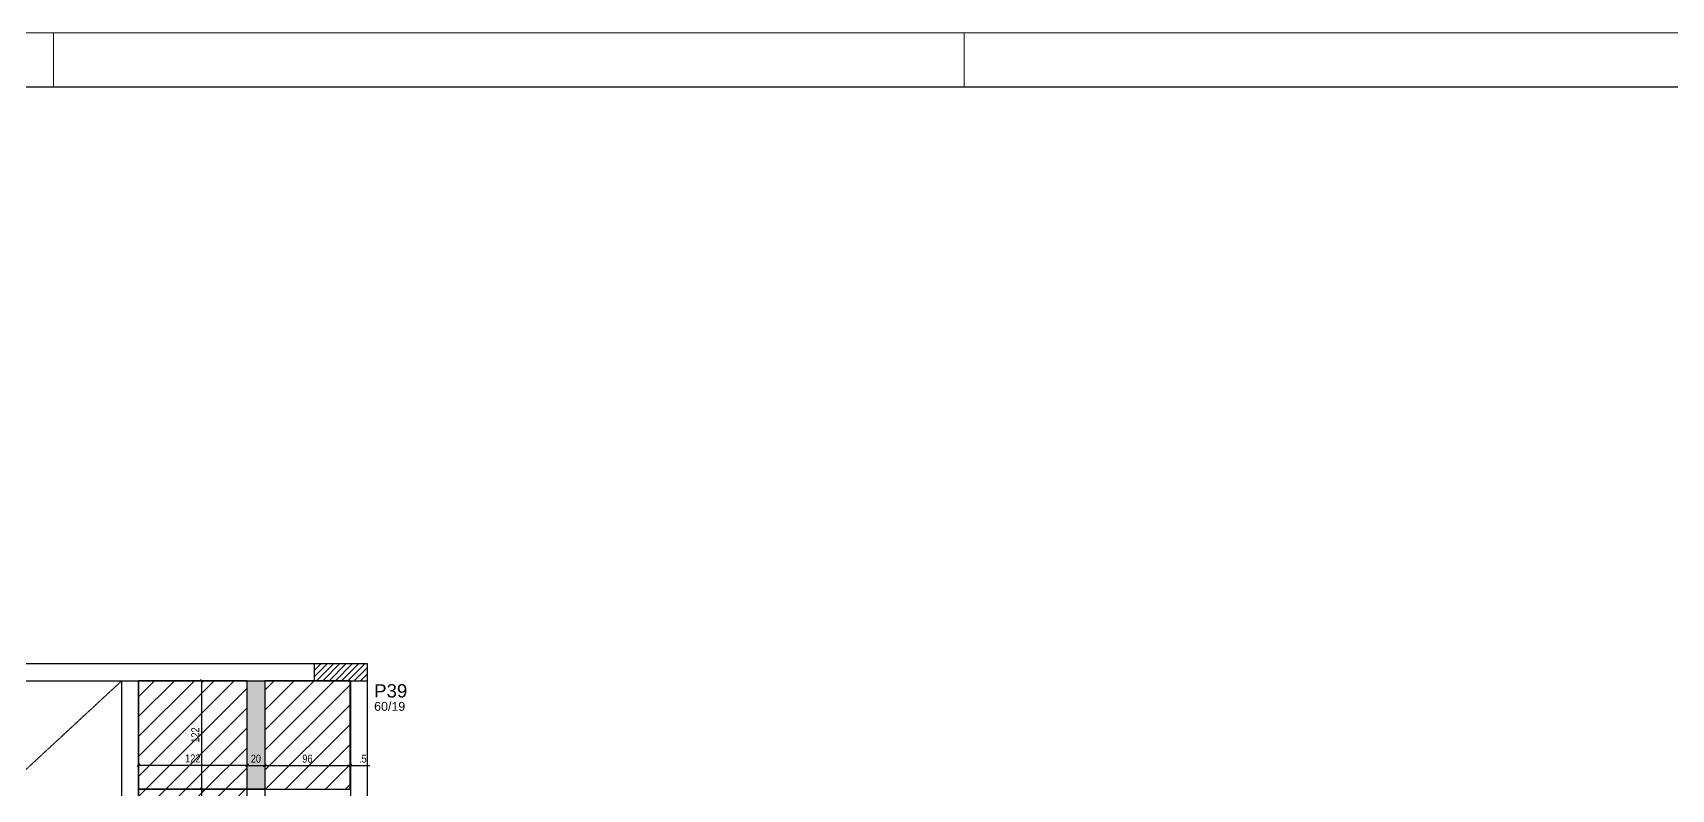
# Model space of a CAD drawing. Extents: x 2666 to 8994, y 352 to 3973.
# Drawn here: x 5697 to 7540, y 3122 to 3973 of the extents above; entities that cross this region are included whole.
import ezdxf

# ---------------------------------------------------------------- set-up
doc = ezdxf.new("R2010")
doc.units = 0
doc.linetypes.add('HIDDEN', pattern=[0.375, 0.25, -0.125])
for name, color, linetype in [('8', 8, 'Continuous'), ('COTA', 241, 'Continuous'), ('ES-VIGA', 3, 'Continuous'), ('P-D', 2, 'Continuous'), ('Painéis', 200, 'Continuous'), ('PIL-N', 4, 'Continuous'), ('Pilares', 5, 'Continuous'), ('SHAFT', 1, 'HIDDEN')]:
    doc.layers.add(name, color=color, linetype=linetype)
for name, color, linetype, lineweight in [('FOLHA', 255, 'Continuous', 5), ('Hachura', 251, 'Continuous', 9), ('REAPROVEITAMENTO', 251, 'Continuous', 9)]:
    doc.layers.add(name, color=color, linetype=linetype, lineweight=lineweight)
doc.styles.add('COTA TECNICA-50', font='techl___.ttf', dxfattribs={"height": 9})
doc.styles.get("Standard").update_dxf_attribs({"font": 'arial.ttf'})
doc.dimstyles.new('COTA PAINEL-50', dxfattribs={"dimtxt": 9, "dimasz": 3, "dimexe": 3, "dimexo": 3, "dimgap": 3, "dimtad": 1, "dimdec": 1, "dimzin": 12, "dimdsep": 46, "dimtxsty": 'COTA TECNICA-50', "dimblk1": 'OBLIQUE', "dimblk2": 'OBLIQUE', "dimsah": 1, "dimcen": 0.9, "dimclrd": 4, "dimclre": 4, "dimclrt": 240, "dimadec": 1, "dimazin": 3, "dimtfac": 1, "dimtdec": 1, "dimtmove": 0, "dimatfit": 3, "dimfxl": 1, "dimtolj": 1, "dimtzin": 12, "dimarcsym": 0})
pattern_1 = [(45, (333.8, -11.191), (-11.22532, 11.22532), [])]

# ---------------------------------------------------------------- blocks, each defined once
blk = doc.blocks.new('_Oblique')
at = {"color": 0, "linetype": 'ByBlock', "lineweight": -2}
blk.add_line((-0.5, -0.5), (0.5, 0.5), dxfattribs=at)
blk = doc.blocks.new('*D200')
at = {"layer": 'COTA', "color": 4, "lineweight": -2, "transparency": 16777216}
blk.add_line((5887, 2973), (5887, 3121.5), dxfattribs=at)
at = {"layer": 'Defpoints', "color": 0, "transparency": 16777216}
for p in [(5887, 3121.5), (5887, 3121.5), (5887, 2973)]:
    blk.add_point(p, dxfattribs=at)
at = {"layer": 'COTA', "color": 4, "lineweight": -2, "transparency": 16777216, "xscale": 3, "yscale": 3, "zscale": 3}
for p, rotation in [((5887, 3121.5), 90), ((5887, 2973), 270)]:
    blk.add_blockref('_Oblique', p, dxfattribs=dict(at, rotation=rotation))
at = {"layer": 'COTA', "color": 240, "transparency": 16777216, "insert": (5879.4, 3047.3), "char_height": 9, "attachment_point": 5, "rotation": 90, "style": 'COTA TECNICA-50'}
blk.add_mtext('\\A1;148.5', dxfattribs=at)
blk = doc.blocks.new('*D201')
at = {"layer": 'COTA', "color": 4, "lineweight": -2, "transparency": 16777216}
blk.add_line((5887, 3121.5), (5887, 3243.5), dxfattribs=at)
at = {"layer": 'Defpoints', "color": 0, "transparency": 16777216}
for p in [(5887, 3243.5), (5887, 3243.5), (5887, 3121.5)]:
    blk.add_point(p, dxfattribs=at)
at = {"layer": 'COTA', "color": 4, "lineweight": -2, "transparency": 16777216, "xscale": 3, "yscale": 3, "zscale": 3}
for p, rotation in [((5887, 3243.5), 90), ((5887, 3121.5), 270)]:
    blk.add_blockref('_Oblique', p, dxfattribs=dict(at, rotation=rotation))
at = {"layer": 'COTA', "color": 240, "transparency": 16777216, "insert": (5879.5, 3182.5), "char_height": 9, "attachment_point": 5, "rotation": 90, "style": 'COTA TECNICA-50'}
blk.add_mtext('\\A1;122', dxfattribs=at)
blk = doc.blocks.new('*D45')
at = {"layer": 'COTA', "color": 4, "lineweight": -2, "transparency": 16777216}
blk.add_line((5815.7, 3148.7), (5937.7, 3148.7), dxfattribs=at)
at = {"layer": 'Defpoints', "color": 0, "transparency": 16777216}
for p in [(5815.7, 3148.7), (5937.7, 3148.7), (5937.7, 3148.7)]:
    blk.add_point(p, dxfattribs=at)
at = {"layer": 'COTA', "color": 4, "lineweight": -2, "transparency": 16777216, "xscale": 3, "yscale": 3, "zscale": 3, "rotation": 180}
blk.add_blockref('_Oblique', (5815.7, 3148.7), dxfattribs=at)
at = {"layer": 'COTA', "color": 4, "lineweight": -2, "transparency": 16777216, "xscale": 3, "yscale": 3, "zscale": 3}
blk.add_blockref('_Oblique', (5937.7, 3148.7), dxfattribs=at)
at = {"layer": 'COTA', "color": 240, "transparency": 16777216, "insert": (5876.7, 3156.2), "char_height": 9, "attachment_point": 5, "style": 'COTA TECNICA-50'}
blk.add_mtext('\\A1;122', dxfattribs=at)
blk = doc.blocks.new('*D46')
at = {"layer": 'COTA', "color": 4, "lineweight": -2, "transparency": 16777216}
for p, q in [((5937.7, 3148.3), (5957.7, 3148.3)), ((5957.7, 3145.7), (5957.7, 3145.3))]:
    blk.add_line(p, q, dxfattribs=at)
at = {"layer": 'Defpoints', "color": 0, "transparency": 16777216}
for p in [(5937.7, 3148.3), (5957.7, 3148.7), (5957.7, 3148.3)]:
    blk.add_point(p, dxfattribs=at)
at = {"layer": 'COTA', "color": 4, "lineweight": -2, "transparency": 16777216, "xscale": 3, "yscale": 3, "zscale": 3, "rotation": 180}
blk.add_blockref('_Oblique', (5937.7, 3148.3), dxfattribs=at)
at = {"layer": 'COTA', "color": 4, "lineweight": -2, "transparency": 16777216, "xscale": 3, "yscale": 3, "zscale": 3}
blk.add_blockref('_Oblique', (5957.7, 3148.3), dxfattribs=at)
at = {"layer": 'COTA', "color": 240, "transparency": 16777216, "insert": (5947.7, 3155.9), "char_height": 9, "attachment_point": 5, "style": 'COTA TECNICA-50'}
blk.add_mtext('\\A1;20', dxfattribs=at)
blk = doc.blocks.new('*D47')
at = {"layer": 'COTA', "color": 4, "lineweight": -2, "transparency": 16777216}
for p, q in [((5957.7, 3148.3), (6053.7, 3148.3)), ((6053.7, 3145.7), (6053.7, 3145.3))]:
    blk.add_line(p, q, dxfattribs=at)
at = {"layer": 'Defpoints', "color": 0, "transparency": 16777216}
for p in [(5957.7, 3148.3), (6053.7, 3148.7), (6053.7, 3148.3)]:
    blk.add_point(p, dxfattribs=at)
at = {"layer": 'COTA', "color": 4, "lineweight": -2, "transparency": 16777216, "xscale": 3, "yscale": 3, "zscale": 3, "rotation": 180}
blk.add_blockref('_Oblique', (5957.7, 3148.3), dxfattribs=at)
at = {"layer": 'COTA', "color": 4, "lineweight": -2, "transparency": 16777216, "xscale": 3, "yscale": 3, "zscale": 3}
blk.add_blockref('_Oblique', (6053.7, 3148.3), dxfattribs=at)
at = {"layer": 'COTA', "color": 240, "transparency": 16777216, "insert": (6005.7, 3155.9), "char_height": 9, "attachment_point": 5, "style": 'COTA TECNICA-50'}
blk.add_mtext('\\A1;96', dxfattribs=at)
blk = doc.blocks.new('*D49')
at = {"layer": 'COTA', "color": 4, "lineweight": -2, "transparency": 16777216}
for p, q in [((6053.7, 3148.3), (6050.7, 3148.3)), ((6053.7, 3148.3), (6054.2, 3148.3)), ((6054.2, 3148.3), (6075.8, 3148.3))]:
    blk.add_line(p, q, dxfattribs=at)
at = {"layer": 'Defpoints', "color": 0, "transparency": 16777216}
for p in [(6053.7, 3148.3), (6054.2, 3148.3), (6054.2, 3148.3)]:
    blk.add_point(p, dxfattribs=at)
at = {"layer": 'COTA', "color": 4, "lineweight": -2, "transparency": 16777216, "xscale": 3, "yscale": 3, "zscale": 3}
blk.add_blockref('_Oblique', (6053.7, 3148.3), dxfattribs=at)
at = {"layer": 'COTA', "color": 4, "lineweight": -2, "transparency": 16777216, "xscale": 3, "yscale": 3, "zscale": 3, "rotation": 180}
blk.add_blockref('_Oblique', (6054.2, 3148.3), dxfattribs=at)
at = {"layer": 'COTA', "color": 240, "transparency": 16777216, "insert": (6068, 3155.9), "char_height": 9, "attachment_point": 5, "style": 'COTA TECNICA-50'}
blk.add_mtext('\\A1;.5', dxfattribs=at)

msp = doc.modelspace()

# ---------------------------------------------------------------- hatches: boundary and pattern name
at = {"layer": 'Hachura', "linetype": 'ByBlock'}
h = msp.add_hatch(color=256, dxfattribs=at)
h.dxf.hatch_style = 1
h.paths.add_polyline_path([(5957.72, 3121.53), (5937.72, 3121.53), (5937.72, 3243.03), (5957.72, 3243.03)])
at = {"layer": 'REAPROVEITAMENTO', "linetype": 'ByBlock'}
h = msp.add_hatch(dxfattribs=at)
h.set_pattern_fill('ANSI31', color=256, scale=5, style=2)
h.set_pattern_definition(pattern_1)
h.paths.add_polyline_path([(5815.72, 3121.53), (5937.72, 3121.53), (5937.72, 3243.53), (5815.72, 3243.53)])
h = msp.add_hatch(dxfattribs=at)
h.set_pattern_fill('ANSI31', color=256, scale=5, style=2)
h.set_pattern_definition(pattern_1)
h.paths.add_polyline_path([(5957.72, 3121.53), (6053.72, 3121.53), (6053.72, 3243.53), (5957.72, 3243.53)])
h = msp.add_hatch(dxfattribs=at)
h.set_pattern_fill('ANSI31', color=256, scale=5, style=2)
h.set_pattern_definition(pattern_1)
h.paths.add_polyline_path([(5815.72, 2973.03), (5937.72, 2973.03), (5937.72, 3121.53), (5815.72, 3121.53)])

# ---------------------------------------------------------------- linework, layer by layer
at = {"color": 30}
msp.add_line((2818.27, 3911.89), (8932.95, 3911.89), dxfattribs=at)
at = {"layer": '8', "linetype": 'Continuous'}
for p, q in [((6013.22, 3247.96), (6027.79, 3262.53)), ((6013.22, 3255.03), (6020.72, 3262.53)), ((6013.22, 3262.1), (6013.65, 3262.53)), ((6013.22, 3262.53), (6013.22, 3262.53)), ((6013.22, 3262.53), (6013.22, 3262.53)), ((6015.86, 3243.53), (6034.86, 3262.53)), ((6022.93, 3243.53), (6041.93, 3262.53)), ((6030, 3243.53), (6049, 3262.53)), ((6037.07, 3243.53), (6056.07, 3262.53)), ((6044.14, 3243.53), (6063.14, 3262.53)), ((6051.21, 3243.53), (6070.21, 3262.53)), ((6073.22, 3262.53), (6073.22, 3262.53)), ((6073.22, 3262.53), (6073.22, 3262.53)), ((6043.22, 3253.03), (6043.22, 3253.03)), ((6058.29, 3243.53), (6073.22, 3258.46)), ((6065.36, 3243.53), (6073.22, 3251.39)), ((6072.43, 3243.53), (6073.22, 3244.32)), ((6073.22, 3243.53), (6073.22, 3243.53)), ((6073.22, 3243.53), (6073.22, 3243.53))]:
    msp.add_line(p, q, dxfattribs=at)
at = {"layer": 'ES-VIGA'}
for p, q in [((5796.72, 2972.53), (5796.72, 3243.53)), ((5815.72, 2972.53), (5815.72, 3243.53))]:
    msp.add_line(p, q, dxfattribs=at)
for points in [[(6013.22, 3262.53), (5545.22, 3262.53)], [(5545.22, 3243.53), (6013.22, 3243.53)], [(6054.22, 3243.53), (6054.22, 2989.03)], [(6073.22, 2992.03), (6073.22, 3243.53)]]:
    msp.add_lwpolyline(points, dxfattribs=at)
at = {"layer": 'FOLHA'}
for p, q in [((2665.86, 3972.85), (8993.91, 3972.85)), ((5720.15, 3911.89), (5720.15, 3972.85)), ((6744.34, 3972.85), (6744.34, 3911.89))]:
    msp.add_line(p, q, dxfattribs=at)
at = {"layer": 'Painéis'}
for points in [[(5815.72, 3121.53), (5937.72, 3121.53), (5937.72, 3243.53), (5815.72, 3243.53)], [(5957.72, 3121.53), (5937.72, 3121.53), (5937.72, 3243.53), (5957.72, 3243.53)], [(5957.72, 3121.53), (6053.72, 3121.53), (6053.72, 3243.53), (5957.72, 3243.53)], [(5815.72, 2973.03), (5937.72, 2973.03), (5937.72, 3121.53), (5815.72, 3121.53)], [(5957.72, 2973.03), (5937.72, 2973.03), (5937.72, 3121.53), (5957.72, 3121.53)]]:
    msp.add_lwpolyline(points, close=True, dxfattribs=at)
at = {"layer": 'Pilares', "linetype": 'Continuous'}
msp.add_lwpolyline([(6013.22, 3243.53), (6073.22, 3243.53), (6073.22, 3262.53), (6013.22, 3262.53), (6013.22, 3243.53)], dxfattribs=at)
at = {"layer": 'SHAFT'}
msp.add_line((5504.22, 2972.53), (5796.72, 3243.53), dxfattribs=at)

# ---------------------------------------------------------------- texts
at = {"layer": 'P-D', "linetype": 'Continuous'}
msp.add_text('60/19', height=10, dxfattribs=at).set_placement((6080.72, 3209.78))
at = {"layer": 'PIL-N', "linetype": 'Continuous'}
msp.add_text('P39', height=15, dxfattribs=at).set_placement((6080.72, 3224.78))

# ---------------------------------------------------------------- dimensions: what is measured, and where the dimension line sits
at = {"layer": 'COTA'}
for base, p1, p2, picture, middle in [((5887.02, 3243.53), (5887.02, 3121.53), (5887.02, 3243.53), '*D201', (5879.47, 3182.53)), ((5887.02, 3121.53), (5887.02, 2973.03), (5887.02, 3121.53), '*D200', (5879.4, 3047.28))]:
    dim = msp.add_linear_dim(base=base, p1=p1, p2=p2, angle=90, dimstyle='COTA PAINEL-50', dxfattribs=at)
    dim.commit()
    dim.dimension.update_dxf_attribs({"geometry": picture, "text_midpoint": middle})
for base, p1, p2, picture, middle in [((5937.72, 3148.66), (5815.72, 3148.66), (5937.72, 3148.66), '*D45', (5876.72, 3156.22)), ((5957.72, 3148.27), (5937.72, 3148.27), (5957.72, 3148.66), '*D46', (5947.72, 3155.86)), ((6053.72, 3148.27), (5957.72, 3148.27), (6053.72, 3148.66), '*D47', (6005.72, 3155.89)), ((6054.22, 3148.27), (6053.72, 3148.27), (6054.22, 3148.27), '*D49', (6068.01, 3155.87))]:
    dim = msp.add_linear_dim(base=base, p1=p1, p2=p2, dimstyle='COTA PAINEL-50', dxfattribs=at)
    dim.commit()
    dim.dimension.update_dxf_attribs({"geometry": picture, "text_midpoint": middle})

doc.saveas('drawing.dxf')
